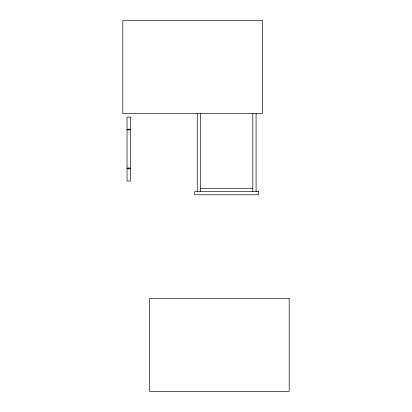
<?xml version="1.0" encoding="UTF-8"?>
<svg xmlns="http://www.w3.org/2000/svg" width="412" height="412" viewBox="0 0 412 412"><rect width="100%" height="100%" fill="white"/><g stroke="black" fill="none" stroke-linecap="round" stroke-linejoin="round"><path stroke-width="0.62" d="M127.04 129.868L130.3 129.868M127.04 168.24L130.3 168.24M200.5 188.274L252.829 188.274M256.084 113.341L256.084 191.528M252.829 113.341L252.829 191.528M200.5 113.341L200.5 191.528M197.245 113.341L197.245 191.528M129.25 129.868L129.25 129.167L128.091 129.167L128.091 129.868M129.25 167.653L129.25 168.935L128.091 168.935L128.091 167.653M262.362 20.6L122.828 20.6L122.828 113.624L262.362 113.624L262.362 20.6M130.3 117.075L127.04 117.075L127.04 181.028L130.3 181.028L130.3 117.075M258.638 191.528L194.685 191.528L194.685 194.783L258.638 194.783L258.638 191.528M289.173 298.376L149.638 298.376L149.638 391.4L289.173 391.4L289.173 298.376"/></g></svg>
